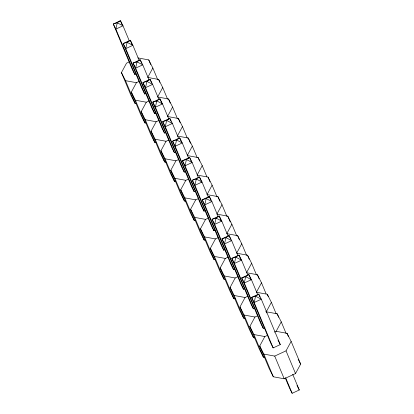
<?xml version="1.0" encoding="UTF-8"?>
<svg xmlns="http://www.w3.org/2000/svg" width="414" height="414" viewBox="0 0 414 414"><rect width="100%" height="100%" fill="white"/><g stroke="black" fill="none" stroke-linecap="round" stroke-linejoin="round"><path stroke-width="0.62" d="M136.227 103.598L135.016 103.376L130.922 95.287L121.431 72.59L126.539 63.156L129.365 61.846M146.106 123.129L144.895 122.906L140.801 114.818L131.305 92.115L136.418 82.686L139.244 81.377M137.852 57.908L148.75 59.921L152.838 68.01L147.731 77.439L158.629 79.447L162.718 87.535L167.587 99.179M155.985 142.654L154.774 142.432L150.68 134.343L141.184 111.645L146.297 102.217L149.123 100.902M162.718 87.535L157.61 96.969L168.508 98.977L172.597 107.066L177.466 118.709M166.469 162.298L164.653 161.962L160.56 153.873L151.063 131.176L156.171 121.742L159.002 120.433M172.597 107.066L167.489 116.494L178.382 118.507L182.476 126.596L187.345 138.235M175.743 181.715L174.532 181.492L170.439 173.404L160.942 150.701L166.05 141.272L168.881 139.963M182.476 126.596L177.368 136.025L188.261 138.033L192.355 146.126L197.224 157.765M185.617 201.245L184.411 201.018L180.318 192.929L170.822 170.232L175.929 160.803L178.76 159.488M192.355 146.126L187.247 155.555L198.14 157.563L202.234 165.652L206.86 176.711M195.496 220.771L194.285 220.548L190.197 212.46L180.701 189.762L185.808 180.328L188.639 179.019M202.234 165.652L197.126 175.081L208.019 177.094L212.113 185.182L216.983 196.821M205.375 240.301L204.164 240.079L200.076 231.99L190.58 209.287L195.687 199.858L198.518 198.549M212.113 185.182L207.005 194.611L217.899 196.619L221.992 204.713L226.862 216.351M215.254 259.832L214.043 259.604L209.955 251.515L200.459 228.818L205.567 219.389L208.397 218.074M221.992 204.713L216.884 214.141L227.778 216.149L231.871 224.238L236.741 235.882M225.133 279.357L223.922 279.134L219.829 271.046L210.338 248.348L215.446 238.919L218.276 237.605M231.871 224.238L226.763 233.672L237.657 235.68L241.75 243.768L246.62 255.407M235.618 299.001L233.801 298.665L229.708 290.576L220.217 267.874L225.325 258.445L228.15 257.135M241.75 243.768L236.637 253.197L247.536 255.21L251.629 263.299L256.494 274.937M244.891 318.418L243.68 318.19L239.587 310.102L230.096 287.404L235.204 277.975L238.029 276.661M251.629 263.299L246.516 272.728L257.415 274.736L261.503 282.824L266.13 293.883M254.77 337.943L253.559 337.72L249.466 329.632L239.97 306.934L245.083 297.506L247.908 296.191M261.503 282.824L256.395 292.258L267.294 294.266L271.382 302.355L276.252 313.993M264.649 357.473L263.439 357.251L259.345 349.162L249.849 326.465L254.957 317.031L257.787 315.722M271.382 302.355L266.274 311.783L277.173 313.796L281.261 321.885L286.131 333.524M274.456 332.1L276.154 331.314L287.047 333.322L291.14 341.41L300.636 364.113L295.529 373.542L284.211 378.789L273.318 376.781L269.224 368.688L259.728 345.99L264.836 336.561L267.667 335.247M276.154 331.314L281.261 321.885M259.728 345.99L263.821 354.079L274.715 356.092L286.033 350.844L291.14 341.41M178.801 138.768L172.39 123.439L169.812 118.342L166.651 120.448L162.686 121.649L181.674 167.049L184.251 172.141L185.896 171.38M129.411 41.126L122.999 25.797L120.422 20.7L113.291 24.007L132.283 69.402L134.861 74.499L135.958 73.992M139.29 60.656L132.878 45.323L130.301 40.23L123.17 43.537L142.162 88.932L144.74 94.03L145.837 93.517M149.169 80.181L142.758 64.853L140.18 59.756L133.049 63.063L152.036 108.463L154.619 113.555L155.716 113.048M169.812 118.342L162.686 121.649L165.264 126.746L184.251 172.141M159.048 99.712L152.637 84.384L150.054 79.286L142.928 82.593L161.915 127.988L164.493 133.085L165.59 132.578M168.928 119.242L162.511 103.914L159.933 98.817L152.807 102.123L171.794 147.519L174.372 152.616L175.469 152.104M188.68 158.298L182.269 142.97L179.692 137.872L172.56 141.179L191.553 186.574L194.13 191.672L195.227 191.164M198.56 177.829L192.148 162.5L189.571 157.403L182.439 160.71L201.432 206.105L204.009 211.202L205.654 210.436M208.439 197.354L202.027 182.025L199.45 176.928L192.319 180.235L211.311 225.635L213.888 230.727L214.985 230.22M218.318 216.884L211.906 201.556L209.329 196.459L202.198 199.765L221.19 245.16L223.767 250.258L224.864 249.751M228.197 236.415L221.785 221.086L219.208 215.989L212.077 219.296L231.069 264.691L233.646 269.788L234.743 269.281M237.827 255.35L231.664 240.612L229.087 235.519L221.956 238.821L240.948 284.221L243.525 289.319L244.622 288.806M247.707 274.88L241.543 260.142L238.966 255.045L231.835 258.352L250.822 303.747L253.404 308.844L255.05 308.083M257.834 295.001L251.422 279.673L248.84 274.575L241.714 277.882L260.701 323.277L263.283 328.374L264.924 327.609M273.157 347.905L280.288 344.598L261.296 299.198L258.719 294.106L251.593 297.407L270.58 342.808L273.157 347.905L254.17 302.505L251.593 297.407L255.557 296.207L258.719 294.106L259.956 297.05M285.432 378.308L289.572 388.203L292.149 393.3L299.281 389.993L292.703 374.282M121.431 72.59L125.52 80.678L136.418 82.686M131.305 92.115L135.399 100.204L146.297 102.217M141.184 111.645L145.278 119.734L156.171 121.742M151.063 131.176L155.157 139.264L166.05 141.272M160.942 150.701L165.036 158.79L175.929 160.803M170.822 170.232L174.915 178.32L185.808 180.328M180.701 189.762L184.794 197.851L195.687 199.858M190.58 209.287L194.673 217.381L205.567 219.389M200.459 228.818L204.547 236.906L215.446 238.919M210.338 248.348L214.426 256.437L225.325 258.445M220.217 267.874L224.305 275.967L235.204 277.975M230.096 287.404L234.184 295.492L245.083 297.506M239.97 306.934L244.063 315.023L254.957 317.031M249.849 326.465L253.942 334.553L264.836 336.561M298.178 359.259L300.636 364.113M277.996 340.065L280.288 344.598M296.988 385.465L299.281 389.993M287.047 333.322L288.511 336.815M277.173 313.796L278.632 317.284M267.294 294.266L268.267 296.595M257.415 274.736L259.117 278.808M247.536 255.21L249.238 259.283M286.033 350.844L295.529 373.542M237.657 235.68L239.359 239.753M227.778 216.149L230.21 221.971M217.899 196.619L219.844 201.276M265.871 311.199L266.611 312.968M208.019 177.094L209.97 181.751M250.817 279.29L248.84 274.575L245.678 276.676L241.714 277.882L244.291 282.974L263.283 328.374M240.938 259.764L238.966 255.045L235.799 257.151L231.835 258.352L234.412 263.449L253.404 308.844M198.14 157.563L199.605 161.056M188.261 138.033L190.456 143.275M230.567 239.054L229.087 235.519L225.92 237.62L221.956 238.821L224.533 243.918L243.525 289.319M178.382 118.507L180.09 122.58M221.428 221.293L219.208 215.989L216.046 218.09L212.077 219.296L214.654 224.388L233.646 269.788M285.577 377.584L292.149 393.3M210.809 199.998L209.329 196.459L206.167 198.565L202.198 199.765L204.775 204.863L223.767 250.258M168.508 98.977L170.211 103.05M274.715 356.092L284.211 378.789M201.67 182.238L199.45 176.928L196.288 179.034L192.319 180.235L194.896 185.332L213.888 230.727M158.629 79.447L159.845 82.36M152.838 68.01L157.708 79.648M148.75 59.921L150.696 64.574M191.299 161.527L189.571 157.403L186.409 159.504L182.439 160.71L185.022 165.802L204.009 211.202M181.663 142.592L179.692 137.872L176.53 139.979L172.56 141.179L175.143 146.277L194.13 191.672M170.061 118.932L171.044 121.292M161.91 103.531L159.933 98.817L156.771 100.918L152.807 102.123L155.385 107.216L174.372 152.616M151.534 82.826L150.054 79.286L146.892 81.392L142.928 82.593L145.505 87.69L164.493 133.085M263.821 354.079L273.318 376.781M141.655 63.295L140.18 59.756L137.013 61.862L133.049 63.063L135.626 68.16L154.619 113.555M253.942 334.553L263.439 357.251M132.521 45.535L130.301 40.23L127.134 42.331L123.17 43.537L125.747 48.629L144.74 94.03M244.063 315.023L253.559 337.72M122.146 24.824L120.422 20.7L117.255 22.806L113.291 24.007L115.868 29.104L134.861 74.499M234.184 295.492L243.68 318.19M224.305 275.967L233.801 298.665M214.426 256.437L223.922 279.134M204.547 236.906L214.043 259.604M194.673 217.381L204.164 240.079M184.794 197.851L194.285 220.548M174.915 178.32L184.411 201.018M165.036 158.79L174.532 181.492M155.157 139.264L164.653 161.962M145.278 119.734L154.774 142.432M135.399 100.204L144.895 122.906M125.52 80.678L135.016 103.376M117.255 22.806L115.868 29.104L122.999 25.797L117.255 22.806M127.134 42.331L125.747 48.629L132.878 45.323L127.134 42.331M137.013 61.862L135.626 68.16L142.758 64.853L137.013 61.862M146.892 81.392L145.505 87.69L152.637 84.384L146.892 81.392M156.771 100.918L155.385 107.216L162.511 103.914L156.771 100.918M166.651 120.448L165.264 126.746L172.39 123.439L166.651 120.448M176.53 139.979L175.143 146.277L182.269 142.97L176.53 139.979M186.409 159.504L185.022 165.802L192.148 162.5L186.409 159.504M196.288 179.034L194.896 185.332L202.027 182.025L196.288 179.034M206.167 198.565L204.775 204.863L211.906 201.556L206.167 198.565M216.046 218.09L214.654 224.388L221.785 221.086L216.046 218.09M225.92 237.62L224.533 243.918L231.664 240.612L225.92 237.62M235.799 257.151L234.412 263.449L241.543 260.142L235.799 257.151M245.678 276.676L244.291 282.974L251.422 279.673L245.678 276.676M255.557 296.207L254.17 302.505L261.296 299.198L255.557 296.207"/></g></svg>
